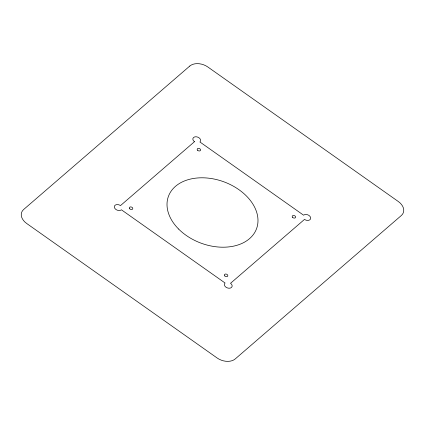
<?xml version="1.0" encoding="UTF-8"?>
<svg xmlns="http://www.w3.org/2000/svg" width="425" height="425" viewBox="0 0 425 425"><rect width="100%" height="100%" fill="white"/><g stroke="black" fill="none" stroke-linecap="round" stroke-linejoin="round"><path stroke-width="0.64" d="M189.752 66.072L23.657 209.493A13.409 9.35 20.1 0 0 26.685 223.481L217.117 357.978A13.409 9.35 20.1 0 0 235.248 358.928L401.343 215.507A13.409 9.35 20.1 0 0 398.315 201.519L207.883 67.022A13.409 9.35 20.1 0 0 189.752 66.072M194.48 141.7L120.493 205.588A4.022 2.805 20.1 0 0 115.053 205.302A4.022 2.805 20.1 0 0 115.961 209.498A4.022 2.805 20.1 0 0 121.401 209.785L225.08 283.013A4.022 2.805 20.1 0 0 225.988 287.21A4.022 2.805 20.1 0 0 231.428 287.491A4.022 2.805 20.1 0 0 230.52 283.294L304.507 219.406A4.022 2.805 20.1 0 0 309.947 219.693A4.022 2.805 20.1 0 0 309.039 215.496A4.022 2.805 20.1 0 0 303.599 215.209L199.92 141.987A4.022 2.805 20.1 0 0 199.012 137.79A4.022 2.805 20.1 0 0 193.572 137.503A4.022 2.805 20.1 0 0 194.48 141.7M197.583 150.259A1.774 1.238 20.1 0 0 200.515 150.376A1.774 1.238 20.1 0 0 198.581 148.346A1.774 1.238 20.1 0 0 197.583 150.259M129.763 208.818A1.774 1.238 20.1 0 0 132.696 208.935A1.774 1.238 20.1 0 0 130.762 206.911A1.774 1.238 20.1 0 0 129.763 208.818M224.798 275.937A1.774 1.238 20.1 0 0 227.731 276.053A1.774 1.238 20.1 0 0 225.797 274.029A1.774 1.238 20.1 0 0 224.798 275.937M292.618 217.377A1.774 1.238 20.1 0 0 295.55 217.494A1.774 1.238 20.1 0 0 293.617 215.464A1.774 1.238 20.1 0 0 292.618 217.377M178.606 229.038A46.936 32.725 20.1 0 0 255.722 230.658A46.936 32.725 20.1 0 0 203.171 177.804A46.936 32.725 20.1 0 0 178.606 229.038"/></g></svg>
